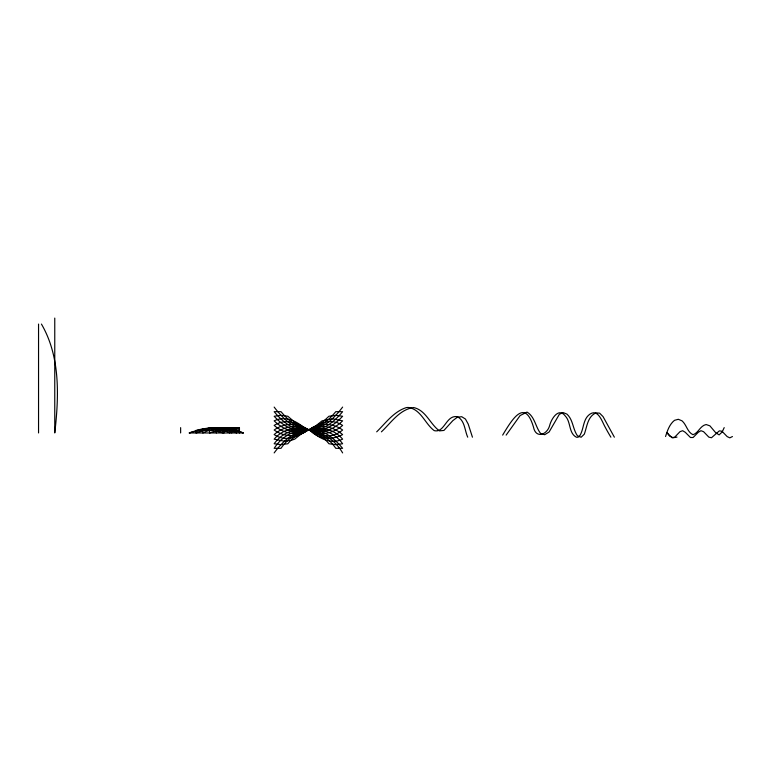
<?xml version="1.0" encoding="UTF-8"?>
<svg xmlns="http://www.w3.org/2000/svg" width="771" height="771" viewBox="0 0 771 771"><rect width="100%" height="100%" fill="white"/><g stroke="black" fill="none" stroke-linecap="round" stroke-linejoin="round"><path stroke-width="1.16" d="M189.271 432.955C200.075 429.399 212.276 429.486 223.089 432.955L223.224 428.021L236.842 430.497L236.61 432.955C221.74 426.19 204.257 427.24 189.271 432.955L243.366 432.955C228.457 426.585 211.321 426.267 195.795 430.497L196.036 432.955L209.433 428.83L239.453 429.187M230.095 428.83L229.845 432.955C221.277 428.474 211.37 428.474 202.802 432.955L202.542 428.83M665.556 436.502C667.426 430.623 669.488 424.31 674.5 420.33L678.307 419.289L682.017 420.831C686.614 424.802 687.269 431.982 692.994 434.728C698.603 432.878 700.135 425.708 706.149 424.542L709.898 425.843L715.681 432.695L719.112 434.883L722.196 431.972L724.2 427.616M502.653 435.114C512.696 418.325 524.964 398.414 533.503 427.153C535.816 439.036 547.208 434.748 549.656 425.525C551.236 419.048 558.58 406.943 565.239 415.954C571.041 421.882 568.535 433.148 576.342 437.186A3.19 3.19 0 0 0 579.185 436.531C584.216 429.881 582.433 419.289 589.969 414.133C598.074 408.63 601.968 421.332 604.85 426.517A201.732 201.732 0 0 0 610.883 437.186M506.142 435.114L520.117 415.55L527.046 412.08C534.949 416.783 535.382 426.951 540.77 433.688L544.702 434.699L549.116 431.982L559.351 414.297L563.081 412.562L566.907 414.094C573.229 419.81 572.728 429.081 577.431 435.76L581.141 437.244L584.312 434.169C587.03 426.642 587.618 416.417 596.022 412.88L599.626 413.169L603.067 416.629L614.371 437.186M274.158 452.914C283.015 440.867 295.727 428.869 311.812 429.775C325.063 427.703 334.865 417.246 342.623 407.088M376.682 431.847C385.683 423.019 393.808 411.608 406.23 407.628A10.139 10.139 0 0 1 409.372 407.589C421.361 410.259 425.158 423.905 434.208 430.623C444.154 433.254 445.869 416.359 455.786 416.562A6.158 6.158 0 0 1 458.003 417.034C464.923 421.13 464.701 430.517 467.718 437.186M381.404 431.847C391.061 422.759 399.609 409.391 413.68 407.541C425.978 410.336 430.006 424.031 439.422 430.883L443.932 430.43L452.799 420.667L457.338 417.227L461.713 416.706L465.462 419.058L468.209 424.069L472.44 437.186M311.812 431.606C322.239 436.164 334.296 432.541 342.623 425.419C317.816 409.228 298.975 450.775 274.158 434.584C284.403 425.207 300.227 423.732 311.812 431.606C320.244 438.978 331.482 444.539 342.623 439.162C327.82 421.689 300.892 427.086 287.853 443.749L281.01 444.665L274.158 443.749C290.301 421.621 321.671 427.144 335.78 448.327L342.623 448.327C334.884 439.075 324.572 429.929 311.812 429.775M311.812 431.143C323.107 434.372 334.643 428.609 342.623 420.841L332.359 418.778L322.085 420.841L315.243 426.334L301.548 433.668L294.695 439.162L291.274 440.308L284.432 441.224L274.158 439.162C288.961 421.689 315.888 427.086 328.928 443.749L335.78 444.665L342.623 443.749C326.49 421.621 295.11 427.144 281.01 448.327L274.158 448.327C292.064 421.033 327.135 426.296 342.623 452.914M732.45 436.54L729.829 437.841L727.207 436.627L721.964 431.23L719.343 430.864L711.479 437.745L708.857 437.138L703.605 431.702L700.984 430.71L698.362 432.232L693.119 437.494L690.498 437.523L685.255 432.28L682.634 430.719L680.012 431.654L674.77 437.099L672.148 437.764L666.905 432.955M311.812 427.944C321.401 422.325 333.766 423.568 342.623 430.006C317.498 450.688 299.36 409.603 274.158 425.419C282.485 432.541 294.551 436.164 304.969 431.606M304.969 432.068C295.389 437.677 283.024 436.434 274.158 430.006C283.024 423.568 295.389 422.325 304.969 427.944M311.812 428.859L322.085 422.672L328.928 416.253L335.78 415.338L342.623 416.253C334.826 424.715 323.907 432.329 311.812 430.69M311.812 428.397C322.239 423.838 334.296 427.462 342.623 434.584C333.072 440.077 320.254 439.277 311.812 432.068M311.812 429.312C321.632 426.536 329.352 419.289 335.78 411.675L342.623 411.675C334.884 420.927 324.572 430.073 311.812 430.228M243.366 432.955C232.572 429.399 220.371 429.486 209.558 432.955L209.413 428.021L239.453 428.021M195.882 430.999L209.413 428.021M304.969 431.143C293.684 434.372 282.138 428.609 274.158 420.841C285.299 415.463 296.546 421.033 304.969 428.397M676.996 437.099L673.083 437.764L669.527 435.952L667.474 432.955M304.969 430.69C292.884 432.329 281.964 424.715 274.158 416.253L281.01 415.338L287.853 416.253L298.126 425.187L304.969 428.859M216.323 429.187L230.066 429.187L236.764 430.999M216.323 430.999L239.453 430.999M304.969 430.228C292.219 430.073 281.907 420.927 274.158 411.675L281.01 411.675C287.429 419.289 295.158 426.536 304.969 429.312M304.969 429.775C291.727 427.703 281.916 417.246 274.158 407.088M41.432 324.071C60.523 356.771 58.924 396.631 54.76 432.955L54.76 318.086M239.453 432.955L239.453 427.635L216.323 427.635L216.323 432.955M231.743 427.635L231.743 432.955M224.033 427.635L224.033 432.955M180.636 427.635L180.636 432.955M38.55 324.071L38.55 432.955"/></g></svg>
